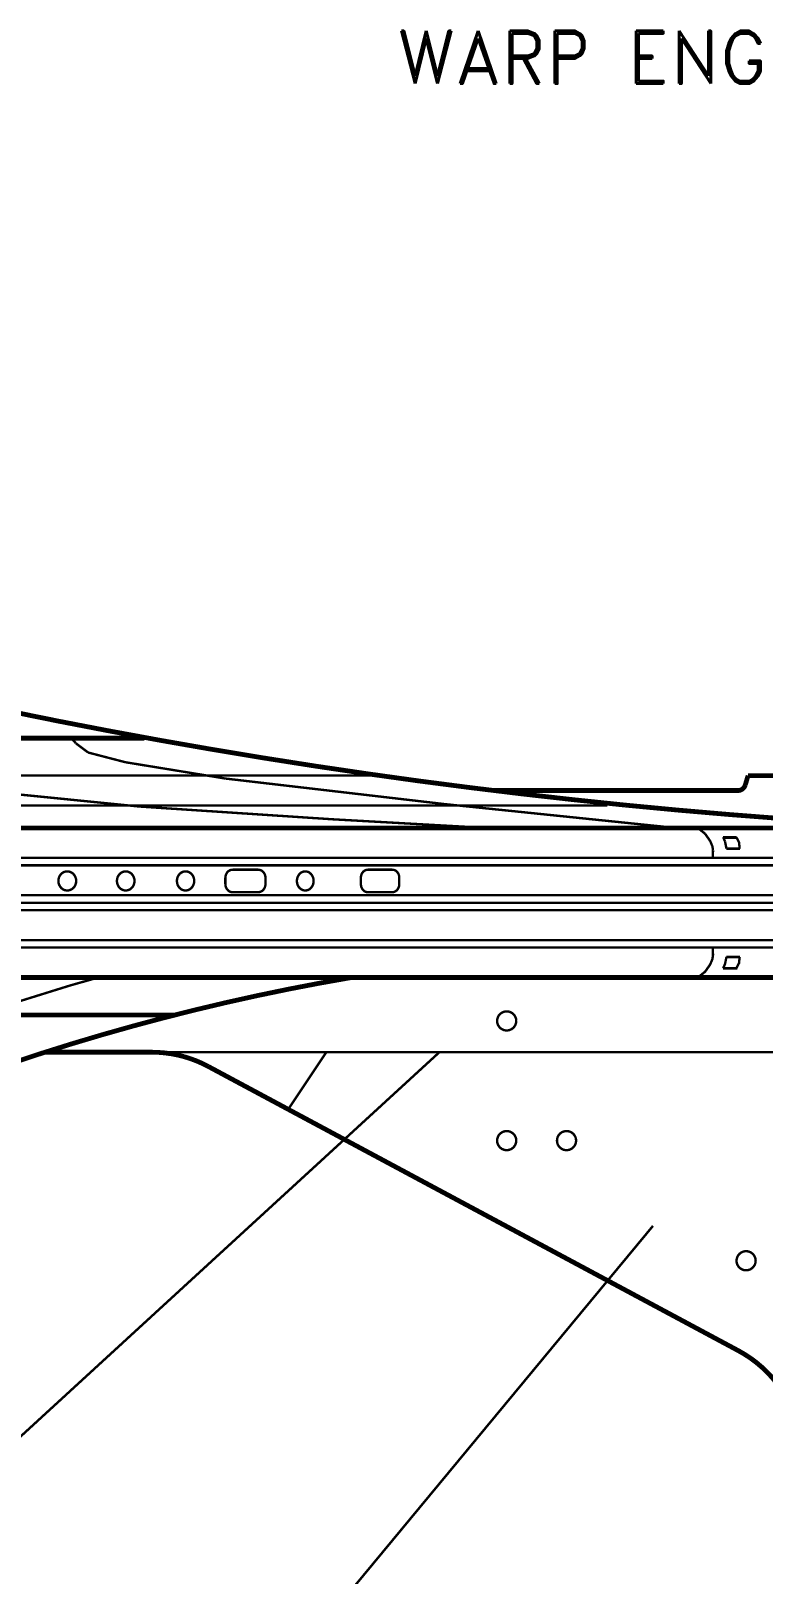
# Model space of a CAD drawing. Extents: x 0.8 to 42.3, y -0.1 to 32.5.
# Drawn here: x 23.71 to 25.673, y 7.363 to 11.499 of the extents above; entities that cross this region are included whole.
import ezdxf

# ---------------------------------------------------------------- set-up
doc = ezdxf.new("R2010")
doc.units = 0
doc.layers.add('SIDE', color=7, linetype='CONTINUOUS')
doc.styles.add('ROMANS', font='ROMAND')

msp = doc.modelspace()

# ---------------------------------------------------------------- linework, layer by layer
at = {"layer": 'SIDE'}
for points, const_width in [([(25.305, 9.4241), (25.166, 9.4386), (25.027, 9.4542), (24.8881, 9.4711), (24.7495, 9.4891), (24.611, 9.5084), (24.4726, 9.5289), (24.3345, 9.5506), (24.1965, 9.5735), (24.0588, 9.5976), (23.9212, 9.6229), (23.7839, 9.6494), (23.6469, 9.6772), (23.51, 9.7061)], 0.0128), ([(24.0142, 9.6036), (19.6664, 9.6036)], 0.0128), ([(23.8312, 9.5898), (23.8189, 9.6036)], 0.00641), ([(23.864, 9.5652), (23.8312, 9.5898)], 0.00641), ([(23.864, 9.5652), (23.9637, 9.5392)], 0.00641), ([(23.9637, 9.5392), (24.2314, 9.4955)], 0.00641), ([(24.6674, 9.5034), (19.0843, 9.5034)], 0.00641), ([(24.5183, 9.3863), (24.002, 9.4204), (23.6332, 9.4573), (23.3409, 9.5078)], 0.00641), ([(24.2314, 9.4955), (24.8174, 9.4272)], 0.00641), ([(25.6246, 9.4779), (25.6235, 9.4752), (25.6221, 9.4727), (25.6204, 9.4703), (25.6183, 9.4683), (25.616, 9.4665), (25.6134, 9.4652), (25.6107, 9.4641), (25.6078, 9.4635), (25.6049, 9.4633)], 0.0128), ([(25.6246, 9.4779), (25.6322, 9.5034)], 0.0128), ([(27.5941, 9.5034), (25.6322, 9.5034)], 0.0128), ([(24.8174, 9.4272), (25.4383, 9.3631)], 0.00641), ([(25.6049, 9.4633), (24.9524, 9.4633)], 0.0128), ([(25.305, 9.4241), (25.4443, 9.4109), (25.5836, 9.3989), (25.723, 9.3881), (25.8625, 9.3785), (26.0022, 9.3702), (26.1418, 9.363)], 0.0128), ([(25.1741, 9.4232), (18.3569, 9.4232)], 0.00641), ([(25.2554, 9.4232), (18.4382, 9.4232)], 0.00641), ([(24.5183, 9.3863), (24.9334, 9.363)], 0.00641), ([(17.4704, 9.363), (26.1418, 9.363)], 0.0128), ([(25.5171, 9.3475), (25.4977, 9.363)], 0.00641), ([(25.5171, 9.3475), (25.5307, 9.328), (25.5367, 9.3136), (25.5383, 9.3025)], 0.00641), ([(25.5706, 9.3263), (25.5654, 9.3383)], 0.00641), ([(25.602, 9.3383), (25.5654, 9.3383)], 0.00641), ([(25.5654, 9.3371), (25.602, 9.3371)], 0.00641), ([(25.5706, 9.3263), (25.5743, 9.3076)], 0.00641), ([(25.5743, 9.3076), (25.6109, 9.3076)], 0.00641), ([(25.6097, 9.3076), (25.6079, 9.3246), (25.6007, 9.3383)], 0.00641), ([(16.3333, 9.2829), (27.295, 9.2829)], 0.00641), ([(16.3383, 9.2628), (27.289, 9.2628)], 0.00641), ([(25.5383, 9.3025), (25.5375, 9.2829)], 0.00641), ([(23.8318, 9.2211), (23.8313, 9.2264), (23.8298, 9.2315), (23.8273, 9.2361), (23.824, 9.2401), (23.8199, 9.2433), (23.8154, 9.2455), (23.8105, 9.2466), (23.8055, 9.2466), (23.8006, 9.2455), (23.796, 9.2433), (23.792, 9.2401), (23.7887, 9.2361), (23.7862, 9.2315), (23.7846, 9.2264), (23.7841, 9.2211), (23.7846, 9.2157), (23.7862, 9.2106), (23.7887, 9.206), (23.792, 9.202), (23.796, 9.1988), (23.8006, 9.1967), (23.8055, 9.1955), (23.8105, 9.1955), (23.8154, 9.1967), (23.8199, 9.1988), (23.824, 9.202), (23.8273, 9.206), (23.8298, 9.2106), (23.8313, 9.2157), (23.8318, 9.2211)], 0.00641), ([(23.8318, 9.2211), (23.8313, 9.2264), (23.8298, 9.2315), (23.8273, 9.2361), (23.824, 9.2401), (23.8199, 9.2433), (23.8154, 9.2455), (23.8105, 9.2466), (23.8055, 9.2466), (23.8006, 9.2455), (23.796, 9.2433), (23.792, 9.2401), (23.7887, 9.2361), (23.7862, 9.2315), (23.7846, 9.2264), (23.7841, 9.2211), (23.7846, 9.2157), (23.7862, 9.2106), (23.7887, 9.206), (23.792, 9.202), (23.796, 9.1988), (23.8006, 9.1967), (23.8055, 9.1955), (23.8105, 9.1955), (23.8154, 9.1967), (23.8199, 9.1988), (23.824, 9.202), (23.8273, 9.206), (23.8298, 9.2106), (23.8313, 9.2157), (23.8318, 9.2211)], 0.00641), ([(23.8318, 9.2211), (23.8313, 9.2264), (23.8298, 9.2315), (23.8273, 9.2361), (23.824, 9.2401), (23.8199, 9.2433), (23.8154, 9.2455), (23.8105, 9.2466), (23.8055, 9.2466), (23.8006, 9.2455), (23.796, 9.2433), (23.792, 9.2401), (23.7887, 9.2361), (23.7862, 9.2315), (23.7846, 9.2264), (23.7841, 9.2211), (23.7846, 9.2157), (23.7862, 9.2106), (23.7887, 9.206), (23.792, 9.202), (23.796, 9.1988), (23.8006, 9.1967), (23.8055, 9.1955), (23.8105, 9.1955), (23.8154, 9.1967), (23.8199, 9.1988), (23.824, 9.202), (23.8273, 9.206), (23.8298, 9.2106), (23.8313, 9.2157), (23.8318, 9.2211)], 0.00641), ([(23.8318, 9.2211), (23.8313, 9.2264), (23.8298, 9.2315), (23.8273, 9.2361), (23.824, 9.2401), (23.8199, 9.2433), (23.8154, 9.2455), (23.8105, 9.2466), (23.8055, 9.2466), (23.8006, 9.2455), (23.796, 9.2433), (23.792, 9.2401), (23.7887, 9.2361), (23.7862, 9.2315), (23.7846, 9.2264), (23.7841, 9.2211), (23.7846, 9.2157), (23.7862, 9.2106), (23.7887, 9.206), (23.792, 9.202), (23.796, 9.1988), (23.8006, 9.1967), (23.8055, 9.1955), (23.8105, 9.1955), (23.8154, 9.1967), (23.8199, 9.1988), (23.824, 9.202), (23.8273, 9.206), (23.8298, 9.2106), (23.8313, 9.2157), (23.8318, 9.2211)], 0.00641), ([(23.9718, 9.2455), (23.967, 9.2466), (23.962, 9.2466), (23.9572, 9.2455), (23.9527, 9.2433), (23.9487, 9.2401), (23.9455, 9.2361), (23.943, 9.2315), (23.9415, 9.2264), (23.9409, 9.2211), (23.9415, 9.2157), (23.943, 9.2106), (23.9455, 9.206), (23.9487, 9.202), (23.9527, 9.1988), (23.9572, 9.1967), (23.962, 9.1955), (23.967, 9.1955), (23.9718, 9.1967), (23.9763, 9.1988), (23.9803, 9.202), (23.9836, 9.206), (23.986, 9.2106), (23.9876, 9.2157), (23.9881, 9.2211)], 0.00641), ([(23.9881, 9.2211), (23.9876, 9.2264), (23.986, 9.2315), (23.9836, 9.2361), (23.9803, 9.2401), (23.9763, 9.2433), (23.9718, 9.2455), (23.967, 9.2466), (23.962, 9.2466), (23.9572, 9.2455), (23.9527, 9.2433), (23.9487, 9.2401), (23.9455, 9.2361), (23.943, 9.2315), (23.9415, 9.2264), (23.9409, 9.2211), (23.9415, 9.2157), (23.943, 9.2106), (23.9455, 9.206), (23.9487, 9.202), (23.9527, 9.1988), (23.9572, 9.1967), (23.962, 9.1955), (23.967, 9.1955), (23.9718, 9.1967), (23.9763, 9.1988), (23.9803, 9.202), (23.9836, 9.206), (23.986, 9.2106), (23.9876, 9.2157), (23.9881, 9.2211)], 0.00641), ([(23.9881, 9.2211), (23.9876, 9.2264), (23.986, 9.2315), (23.9836, 9.2361), (23.9803, 9.2401), (23.9763, 9.2433), (23.9718, 9.2455), (23.967, 9.2466), (23.962, 9.2466), (23.9572, 9.2455), (23.9527, 9.2433), (23.9487, 9.2401), (23.9455, 9.2361), (23.943, 9.2315), (23.9415, 9.2264), (23.9409, 9.2211), (23.9415, 9.2157), (23.943, 9.2106), (23.9455, 9.206), (23.9487, 9.202), (23.9527, 9.1988), (23.9572, 9.1967), (23.962, 9.1955), (23.967, 9.1955), (23.9718, 9.1967), (23.9763, 9.1988), (23.9803, 9.202), (23.9836, 9.206), (23.986, 9.2106), (23.9876, 9.2157), (23.9881, 9.2211)], 0.00641), ([(23.9881, 9.2211), (23.9876, 9.2264), (23.986, 9.2315), (23.9836, 9.2361), (23.9803, 9.2401), (23.9763, 9.2433), (23.9718, 9.2455), (23.967, 9.2466), (23.962, 9.2466), (23.9572, 9.2455), (23.9527, 9.2433), (23.9487, 9.2401), (23.9455, 9.2361), (23.943, 9.2315), (23.9415, 9.2264), (23.9409, 9.2211), (23.9415, 9.2157), (23.943, 9.2106), (23.9455, 9.206), (23.9487, 9.202), (23.9527, 9.1988), (23.9572, 9.1967), (23.962, 9.1955), (23.967, 9.1955), (23.9718, 9.1967), (23.9763, 9.1988), (23.9803, 9.202), (23.9836, 9.206), (23.986, 9.2106), (23.9876, 9.2157), (23.9881, 9.2211)], 0.00641), ([(23.9718, 9.2455), (23.9763, 9.2433), (23.9803, 9.2401), (23.9836, 9.2361), (23.986, 9.2315), (23.9876, 9.2264), (23.9881, 9.2211)], 0.00641), ([(24.1321, 9.2455), (24.1273, 9.2466), (24.1224, 9.2466), (24.1177, 9.2455), (24.1133, 9.2433), (24.1093, 9.2401), (24.1061, 9.2361), (24.1037, 9.2315), (24.1022, 9.2264), (24.1017, 9.2211), (24.1022, 9.2157), (24.1037, 9.2106), (24.1061, 9.206), (24.1093, 9.202), (24.1133, 9.1988), (24.1177, 9.1967), (24.1224, 9.1955), (24.1273, 9.1955), (24.1321, 9.1967), (24.1365, 9.1988), (24.1404, 9.202), (24.1437, 9.206), (24.1461, 9.2106), (24.1476, 9.2157), (24.1481, 9.2211)], 0.00641), ([(24.1481, 9.2211), (24.1476, 9.2264), (24.1461, 9.2315), (24.1437, 9.2361), (24.1404, 9.2401), (24.1365, 9.2433), (24.1321, 9.2455), (24.1273, 9.2466), (24.1224, 9.2466), (24.1177, 9.2455), (24.1133, 9.2433), (24.1093, 9.2401), (24.1061, 9.2361), (24.1037, 9.2315), (24.1022, 9.2264), (24.1017, 9.2211), (24.1022, 9.2157), (24.1037, 9.2106), (24.1061, 9.206), (24.1093, 9.202), (24.1133, 9.1988), (24.1177, 9.1967), (24.1224, 9.1955), (24.1273, 9.1955), (24.1321, 9.1967), (24.1365, 9.1988), (24.1404, 9.202), (24.1437, 9.206), (24.1461, 9.2106), (24.1476, 9.2157), (24.1481, 9.2211)], 0.00641), ([(24.1481, 9.2211), (24.1476, 9.2264), (24.1461, 9.2315), (24.1437, 9.2361), (24.1404, 9.2401), (24.1365, 9.2433), (24.1321, 9.2455), (24.1273, 9.2466), (24.1224, 9.2466), (24.1177, 9.2455), (24.1133, 9.2433), (24.1093, 9.2401), (24.1061, 9.2361), (24.1037, 9.2315), (24.1022, 9.2264), (24.1017, 9.2211), (24.1022, 9.2157), (24.1037, 9.2106), (24.1061, 9.206), (24.1093, 9.202), (24.1133, 9.1988), (24.1177, 9.1967), (24.1224, 9.1955), (24.1273, 9.1955), (24.1321, 9.1967), (24.1365, 9.1988), (24.1404, 9.202), (24.1437, 9.206), (24.1461, 9.2106), (24.1476, 9.2157), (24.1481, 9.2211)], 0.00641), ([(24.1481, 9.2211), (24.1476, 9.2264), (24.1461, 9.2315), (24.1437, 9.2361), (24.1404, 9.2401), (24.1365, 9.2433), (24.1321, 9.2455), (24.1273, 9.2466), (24.1224, 9.2466), (24.1177, 9.2455), (24.1133, 9.2433), (24.1093, 9.2401), (24.1061, 9.2361), (24.1037, 9.2315), (24.1022, 9.2264), (24.1017, 9.2211), (24.1022, 9.2157), (24.1037, 9.2106), (24.1061, 9.206), (24.1093, 9.202), (24.1133, 9.1988), (24.1177, 9.1967), (24.1224, 9.1955), (24.1273, 9.1955), (24.1321, 9.1967), (24.1365, 9.1988), (24.1404, 9.202), (24.1437, 9.206), (24.1461, 9.2106), (24.1476, 9.2157), (24.1481, 9.2211)], 0.00641), ([(24.1321, 9.2455), (24.1365, 9.2433), (24.1404, 9.2401), (24.1437, 9.2361), (24.1461, 9.2315), (24.1476, 9.2264), (24.1481, 9.2211)], 0.00641), ([(24.2342, 9.2403), (24.2327, 9.2369), (24.2319, 9.2332), (24.2315, 9.2294)], 0.00641), ([(24.2342, 9.2403), (24.2327, 9.2369), (24.2319, 9.2332), (24.2315, 9.2294)], 0.00641), ([(24.2342, 9.2403), (24.2327, 9.2369), (24.2319, 9.2332), (24.2315, 9.2294)], 0.00641), ([(24.2342, 9.2403), (24.2327, 9.2369), (24.2319, 9.2332), (24.2315, 9.2294)], 0.00641), ([(24.2315, 9.2294), (24.2315, 9.2127)], 0.00641), ([(24.2315, 9.2127), (24.2315, 9.2294)], 0.00641), ([(24.2315, 9.2127), (24.2315, 9.2294)], 0.00641), ([(24.2315, 9.2127), (24.2315, 9.2294)], 0.00641), ([(24.2342, 9.2403), (24.2361, 9.2434), (24.2385, 9.2461), (24.2413, 9.2483), (24.2443, 9.2499), (24.2476, 9.2509), (24.251, 9.2512)], 0.00641), ([(24.2342, 9.2403), (24.2361, 9.2434), (24.2385, 9.2461), (24.2413, 9.2483), (24.2443, 9.2499), (24.2476, 9.2509), (24.251, 9.2512)], 0.00641), ([(24.2342, 9.2403), (24.2361, 9.2434), (24.2385, 9.2461), (24.2413, 9.2483), (24.2443, 9.2499), (24.2476, 9.2509), (24.251, 9.2512)], 0.00641), ([(24.2342, 9.2403), (24.2361, 9.2434), (24.2385, 9.2461), (24.2413, 9.2483), (24.2443, 9.2499), (24.2476, 9.2509), (24.251, 9.2512)], 0.00641), ([(24.339, 9.2294), (24.3387, 9.2332), (24.3378, 9.2369), (24.3364, 9.2403), (24.3344, 9.2434), (24.332, 9.2461), (24.3293, 9.2483), (24.3262, 9.2499), (24.3229, 9.2509), (24.3195, 9.2512), (24.251, 9.2512)], 0.00641), ([(24.251, 9.2512), (24.3195, 9.2512)], 0.00641), ([(24.251, 9.2512), (24.3195, 9.2512)], 0.00641), ([(24.251, 9.2512), (24.3195, 9.2512)], 0.00641), ([(24.3293, 9.2483), (24.3262, 9.2499), (24.3229, 9.2509), (24.3195, 9.2512)], 0.00641), ([(24.3293, 9.2483), (24.3262, 9.2499), (24.3229, 9.2509), (24.3195, 9.2512)], 0.00641), ([(24.3293, 9.2483), (24.3262, 9.2499), (24.3229, 9.2509), (24.3195, 9.2512)], 0.00641), ([(24.3293, 9.2483), (24.332, 9.2461), (24.3344, 9.2434), (24.3364, 9.2403), (24.3378, 9.2369), (24.3387, 9.2332), (24.339, 9.2294)], 0.00641), ([(24.3293, 9.2483), (24.332, 9.2461), (24.3344, 9.2434), (24.3364, 9.2403), (24.3378, 9.2369), (24.3387, 9.2332), (24.339, 9.2294)], 0.00641), ([(24.3293, 9.2483), (24.332, 9.2461), (24.3344, 9.2434), (24.3364, 9.2403), (24.3378, 9.2369), (24.3387, 9.2332), (24.339, 9.2294)], 0.00641), ([(24.339, 9.2127), (24.339, 9.2294)], 0.00641), ([(24.339, 9.2294), (24.339, 9.2127)], 0.00641), ([(24.339, 9.2294), (24.339, 9.2127)], 0.00641), ([(24.339, 9.2294), (24.339, 9.2127)], 0.00641), ([(24.4681, 9.2211), (24.4676, 9.2264), (24.4662, 9.2315), (24.4638, 9.2361), (24.4607, 9.2401), (24.4569, 9.2433), (24.4526, 9.2455), (24.448, 9.2466), (24.4433, 9.2466), (24.4387, 9.2455), (24.4344, 9.2433), (24.4306, 9.2401), (24.4275, 9.2361), (24.4251, 9.2315), (24.4237, 9.2264), (24.4232, 9.2211), (24.4237, 9.2157), (24.4251, 9.2106), (24.4275, 9.206), (24.4306, 9.202), (24.4344, 9.1988), (24.4387, 9.1967), (24.4433, 9.1955), (24.448, 9.1955), (24.4526, 9.1967), (24.4569, 9.1988), (24.4607, 9.202), (24.4638, 9.206), (24.4662, 9.2106), (24.4676, 9.2157), (24.4681, 9.2211)], 0.00641), ([(24.4681, 9.2211), (24.4676, 9.2264), (24.4662, 9.2315), (24.4638, 9.2361), (24.4607, 9.2401), (24.4569, 9.2433), (24.4526, 9.2455), (24.448, 9.2466), (24.4433, 9.2466), (24.4387, 9.2455), (24.4344, 9.2433), (24.4306, 9.2401), (24.4275, 9.2361), (24.4251, 9.2315), (24.4237, 9.2264), (24.4232, 9.2211), (24.4237, 9.2157), (24.4251, 9.2106), (24.4275, 9.206), (24.4306, 9.202), (24.4344, 9.1988), (24.4387, 9.1967), (24.4433, 9.1955), (24.448, 9.1955), (24.4526, 9.1967), (24.4569, 9.1988), (24.4607, 9.202), (24.4638, 9.206), (24.4662, 9.2106), (24.4676, 9.2157), (24.4681, 9.2211)], 0.00641), ([(24.4681, 9.2211), (24.4676, 9.2264), (24.4662, 9.2315), (24.4638, 9.2361), (24.4607, 9.2401), (24.4569, 9.2433), (24.4526, 9.2455), (24.448, 9.2466), (24.4433, 9.2466), (24.4387, 9.2455), (24.4344, 9.2433), (24.4306, 9.2401), (24.4275, 9.2361), (24.4251, 9.2315), (24.4237, 9.2264), (24.4232, 9.2211), (24.4237, 9.2157), (24.4251, 9.2106), (24.4275, 9.206), (24.4306, 9.202), (24.4344, 9.1988), (24.4387, 9.1967), (24.4433, 9.1955), (24.448, 9.1955), (24.4526, 9.1967), (24.4569, 9.1988), (24.4607, 9.202), (24.4638, 9.206), (24.4662, 9.2106), (24.4676, 9.2157), (24.4681, 9.2211)], 0.00641), ([(24.4681, 9.2211), (24.4676, 9.2264), (24.4662, 9.2315), (24.4638, 9.2361), (24.4607, 9.2401), (24.4569, 9.2433), (24.4526, 9.2455), (24.448, 9.2466), (24.4433, 9.2466), (24.4387, 9.2455), (24.4344, 9.2433), (24.4306, 9.2401), (24.4275, 9.2361), (24.4251, 9.2315), (24.4237, 9.2264), (24.4232, 9.2211), (24.4237, 9.2157), (24.4251, 9.2106), (24.4275, 9.206), (24.4306, 9.202), (24.4344, 9.1988), (24.4387, 9.1967), (24.4433, 9.1955), (24.448, 9.1955), (24.4526, 9.1967), (24.4569, 9.1988), (24.4607, 9.202), (24.4638, 9.206), (24.4662, 9.2106), (24.4676, 9.2157), (24.4681, 9.2211)], 0.00641), ([(24.5972, 9.2403), (24.5958, 9.2369), (24.595, 9.2332), (24.5947, 9.2294)], 0.00641), ([(24.5972, 9.2403), (24.5958, 9.2369), (24.595, 9.2332), (24.5947, 9.2294), (24.5947, 9.2127)], 0.00641), ([(24.5972, 9.2403), (24.5958, 9.2369), (24.595, 9.2332), (24.5947, 9.2294), (24.5947, 9.2127)], 0.00641), ([(24.5972, 9.2403), (24.5958, 9.2369), (24.595, 9.2332), (24.5947, 9.2294), (24.5947, 9.2127)], 0.00641), ([(24.5947, 9.2127), (24.5947, 9.2294)], 0.00641), ([(24.5972, 9.2403), (24.599, 9.2434), (24.6013, 9.2461), (24.604, 9.2483), (24.6069, 9.2499), (24.6101, 9.2509), (24.6133, 9.2512)], 0.00641), ([(24.5972, 9.2403), (24.599, 9.2434), (24.6013, 9.2461), (24.604, 9.2483), (24.6069, 9.2499), (24.6101, 9.2509), (24.6133, 9.2512)], 0.00641), ([(24.5972, 9.2403), (24.599, 9.2434), (24.6013, 9.2461), (24.604, 9.2483), (24.6069, 9.2499), (24.6101, 9.2509), (24.6133, 9.2512)], 0.00641), ([(24.5972, 9.2403), (24.599, 9.2434), (24.6013, 9.2461), (24.604, 9.2483), (24.6069, 9.2499), (24.6101, 9.2509), (24.6133, 9.2512)], 0.00641), ([(24.679, 9.2512), (24.6133, 9.2512)], 0.00641), ([(24.6133, 9.2512), (24.679, 9.2512)], 0.00641), ([(24.6133, 9.2512), (24.679, 9.2512)], 0.00641), ([(24.6133, 9.2512), (24.679, 9.2512)], 0.00641), ([(24.6976, 9.2294), (24.6974, 9.2332), (24.6965, 9.2369), (24.6951, 9.2403), (24.6933, 9.2434), (24.691, 9.2461), (24.6883, 9.2483), (24.6854, 9.2499), (24.6823, 9.2509), (24.679, 9.2512)], 0.00641), ([(24.6976, 9.2294), (24.6974, 9.2332), (24.6965, 9.2369), (24.6951, 9.2403), (24.6933, 9.2434), (24.691, 9.2461), (24.6883, 9.2483), (24.6854, 9.2499), (24.6823, 9.2509), (24.679, 9.2512)], 0.00641), ([(24.6976, 9.2294), (24.6974, 9.2332), (24.6965, 9.2369), (24.6951, 9.2403), (24.6933, 9.2434), (24.691, 9.2461), (24.6883, 9.2483), (24.6854, 9.2499), (24.6823, 9.2509), (24.679, 9.2512)], 0.00641), ([(24.6883, 9.2483), (24.6854, 9.2499), (24.6823, 9.2509), (24.679, 9.2512)], 0.00641), ([(24.6883, 9.2483), (24.691, 9.2461), (24.6933, 9.2434), (24.6951, 9.2403), (24.6965, 9.2369), (24.6974, 9.2332), (24.6976, 9.2294)], 0.00641), ([(24.6976, 9.2294), (24.6976, 9.2127)], 0.00641), ([(24.6976, 9.2127), (24.6976, 9.2294)], 0.00641), ([(24.6976, 9.2127), (24.6976, 9.2294)], 0.00641), ([(24.6976, 9.2127), (24.6976, 9.2294)], 0.00641), ([(22.0267, 9.1827), (27.2649, 9.1827)], 0.00641), ([(24.2315, 9.2127), (24.2319, 9.2089), (24.2327, 9.2053), (24.2342, 9.2018), (24.2361, 9.1987), (24.2385, 9.196), (24.2413, 9.1938), (24.2443, 9.1922), (24.2476, 9.1912), (24.251, 9.1909)], 0.00641), ([(24.2315, 9.2127), (24.2319, 9.2089), (24.2327, 9.2053), (24.2342, 9.2018), (24.2361, 9.1987), (24.2385, 9.196), (24.2413, 9.1938), (24.2443, 9.1922), (24.2476, 9.1912), (24.251, 9.1909)], 0.00641), ([(24.2413, 9.1938), (24.2385, 9.196), (24.2361, 9.1987), (24.2342, 9.2018), (24.2327, 9.2053), (24.2319, 9.2089), (24.2315, 9.2127)], 0.00641), ([(24.2413, 9.1938), (24.2385, 9.196), (24.2361, 9.1987), (24.2342, 9.2018), (24.2327, 9.2053), (24.2319, 9.2089), (24.2315, 9.2127)], 0.00641), ([(24.2413, 9.1938), (24.2443, 9.1922), (24.2476, 9.1912), (24.251, 9.1909)], 0.00641), ([(24.2413, 9.1938), (24.2443, 9.1922), (24.2476, 9.1912), (24.251, 9.1909)], 0.00641), ([(24.251, 9.1909), (24.3195, 9.1909)], 0.00641), ([(24.3195, 9.1909), (24.251, 9.1909)], 0.00641), ([(24.3195, 9.1909), (24.251, 9.1909)], 0.00641), ([(24.3195, 9.1909), (24.251, 9.1909)], 0.00641), ([(24.3195, 9.1909), (24.3229, 9.1912), (24.3262, 9.1922), (24.3293, 9.1938), (24.332, 9.196), (24.3344, 9.1987), (24.3364, 9.2018), (24.3378, 9.2053), (24.3387, 9.2089), (24.339, 9.2127)], 0.00641), ([(24.3364, 9.2018), (24.3344, 9.1987), (24.332, 9.196), (24.3293, 9.1938), (24.3262, 9.1922), (24.3229, 9.1912), (24.3195, 9.1909)], 0.00641), ([(24.3364, 9.2018), (24.3344, 9.1987), (24.332, 9.196), (24.3293, 9.1938), (24.3262, 9.1922), (24.3229, 9.1912), (24.3195, 9.1909)], 0.00641), ([(24.3364, 9.2018), (24.3344, 9.1987), (24.332, 9.196), (24.3293, 9.1938), (24.3262, 9.1922), (24.3229, 9.1912), (24.3195, 9.1909)], 0.00641), ([(24.3364, 9.2018), (24.3378, 9.2053), (24.3387, 9.2089), (24.339, 9.2127)], 0.00641), ([(24.3364, 9.2018), (24.3378, 9.2053), (24.3387, 9.2089), (24.339, 9.2127)], 0.00641), ([(24.3364, 9.2018), (24.3378, 9.2053), (24.3387, 9.2089), (24.339, 9.2127)], 0.00641), ([(24.5947, 9.2127), (24.595, 9.2089), (24.5958, 9.2053), (24.5972, 9.2018), (24.599, 9.1987), (24.6013, 9.196), (24.604, 9.1938), (24.6069, 9.1922), (24.6101, 9.1912), (24.6133, 9.1909)], 0.00641), ([(24.604, 9.1938), (24.6013, 9.196), (24.599, 9.1987), (24.5972, 9.2018), (24.5958, 9.2053), (24.595, 9.2089), (24.5947, 9.2127)], 0.00641), ([(24.604, 9.1938), (24.6013, 9.196), (24.599, 9.1987), (24.5972, 9.2018), (24.5958, 9.2053), (24.595, 9.2089), (24.5947, 9.2127)], 0.00641), ([(24.604, 9.1938), (24.6013, 9.196), (24.599, 9.1987), (24.5972, 9.2018), (24.5958, 9.2053), (24.595, 9.2089), (24.5947, 9.2127)], 0.00641), ([(24.604, 9.1938), (24.6069, 9.1922), (24.6101, 9.1912), (24.6133, 9.1909)], 0.00641), ([(24.604, 9.1938), (24.6069, 9.1922), (24.6101, 9.1912), (24.6133, 9.1909)], 0.00641), ([(24.604, 9.1938), (24.6069, 9.1922), (24.6101, 9.1912), (24.6133, 9.1909)], 0.00641), ([(24.6133, 9.1909), (24.679, 9.1909)], 0.00641), ([(24.679, 9.1909), (24.6133, 9.1909)], 0.00641), ([(24.679, 9.1909), (24.6133, 9.1909)], 0.00641), ([(24.679, 9.1909), (24.6133, 9.1909)], 0.00641), ([(24.679, 9.1909), (24.6823, 9.1912), (24.6854, 9.1922), (24.6883, 9.1938), (24.691, 9.196), (24.6933, 9.1987), (24.6951, 9.2018), (24.6965, 9.2053), (24.6974, 9.2089), (24.6976, 9.2127)], 0.00641), ([(24.6951, 9.2018), (24.6933, 9.1987), (24.691, 9.196), (24.6883, 9.1938), (24.6854, 9.1922), (24.6823, 9.1912), (24.679, 9.1909)], 0.00641), ([(24.6951, 9.2018), (24.6933, 9.1987), (24.691, 9.196), (24.6883, 9.1938), (24.6854, 9.1922), (24.6823, 9.1912), (24.679, 9.1909)], 0.00641), ([(24.6951, 9.2018), (24.6933, 9.1987), (24.691, 9.196), (24.6883, 9.1938), (24.6854, 9.1922), (24.6823, 9.1912), (24.679, 9.1909)], 0.00641), ([(24.6951, 9.2018), (24.6965, 9.2053), (24.6974, 9.2089), (24.6976, 9.2127)], 0.00641), ([(24.6951, 9.2018), (24.6965, 9.2053), (24.6974, 9.2089), (24.6976, 9.2127)], 0.00641), ([(24.6951, 9.2018), (24.6965, 9.2053), (24.6974, 9.2089), (24.6976, 9.2127)], 0.00641), ([(27.2607, 9.1626), (22.0267, 9.1626)], 0.00641), ([(27.2631, 9.1426), (22.0267, 9.1426)], 0.00641), ([(22.0267, 9.1426), (27.2589, 9.1426)], 0.00641), ([(16.3896, 9.0624), (27.2969, 9.0624)], 0.00641), ([(27.3, 9.0424), (16.401, 9.0424)], 0.00641), ([(25.5375, 9.0424), (25.5383, 9.0228), (25.5367, 9.0117), (25.5307, 8.9973), (25.5171, 8.9778), (25.4977, 8.9622)], 0.00641), ([(25.5743, 9.0177), (25.5706, 8.999), (25.5654, 8.9869)], 0.00641), ([(25.6109, 9.0177), (25.5743, 9.0177)], 0.00641), ([(25.6109, 9.0165), (25.5743, 9.0165)], 0.00641), ([(25.6007, 8.9869), (25.6079, 9.0007), (25.6097, 9.0177)], 0.00641), ([(25.5654, 8.9869), (25.602, 8.9869)], 0.00641), ([(25.6033, 8.9869), (25.5667, 8.9869)], 0.00641), ([(24.5694, 8.9622), (19.0429, 8.9622)], 0.0128), ([(23.2283, 8.7062), (23.3324, 8.7566), (23.4878, 8.8292), (23.6825, 8.8994), (23.8166, 8.9412), (23.891, 8.9622)], 0.00641), ([(24.0667, 8.8542), (24.1498, 8.8752), (24.2332, 8.895), (24.3169, 8.9136), (24.4008, 8.931), (24.485, 8.9472), (24.5694, 8.9622)], 0.0128), ([(27.2199, 8.9622), (24.5694, 8.9622)], 0.0128), ([(24.097, 8.862), (19.5152, 8.862)], 0.0128), ([(24.0667, 8.8542), (23.9839, 8.8321), (23.9015, 8.8088), (23.8193, 8.7843), (23.7375, 8.7586), (23.6561, 8.7318), (23.5751, 8.7038), (23.4945, 8.6746), (23.4143, 8.6444), (23.3346, 8.6129), (23.2553, 8.5804), (23.1765, 8.5467), (23.0982, 8.5119), (23.0204, 8.476), (22.9431, 8.439), (22.8663, 8.4009)], 0.0128), ([(24.9933, 8.8703), (24.9881, 8.8714), (24.9827, 8.8714), (24.9775, 8.8703), (24.9726, 8.8681), (24.9682, 8.865), (24.9646, 8.861), (24.962, 8.8563), (24.9603, 8.8512), (24.9597, 8.8459), (24.9603, 8.8405), (24.962, 8.8354), (24.9646, 8.8308), (24.9682, 8.8268), (24.9726, 8.8237), (24.9775, 8.8215), (24.9827, 8.8204), (24.9881, 8.8204), (24.9933, 8.8215), (24.9982, 8.8237), (25.0025, 8.8268), (25.0061, 8.8308), (25.0088, 8.8354), (25.0105, 8.8405), (25.011, 8.8459)], 0.00641), ([(24.9933, 8.8703), (24.9982, 8.8681), (25.0025, 8.865), (25.0061, 8.861), (25.0088, 8.8563), (25.0105, 8.8512), (25.011, 8.8459)], 0.00641), ([(24.1205, 8.7502), (24.1035, 8.7545), (24.0863, 8.7578), (24.0689, 8.7602), (24.0514, 8.7616), (24.0339, 8.7621), (23.7484, 8.7621)], 0.0128), ([(23.506, 7.5698), (24.8051, 8.7621)], 0.00641), ([(24.0339, 8.7621), (26.9985, 8.7621)], 0.00641), ([(24.1205, 8.7502), (24.1372, 8.745), (24.1537, 8.7389), (24.1698, 8.7319), (24.1855, 8.724)], 0.0128), ([(25.6066, 7.9619), (24.1855, 8.724)], 0.0128), ([(24.4, 8.609), (24.5022, 8.7621)], 0.00641), ([(25.011, 8.5251), (25.0105, 8.5305), (25.0088, 8.5356), (25.0061, 8.5402), (25.0025, 8.5442), (24.9982, 8.5473), (24.9933, 8.5495), (24.9881, 8.5506), (24.9827, 8.5506), (24.9775, 8.5495), (24.9726, 8.5473), (24.9682, 8.5442), (24.9646, 8.5402), (24.962, 8.5356), (24.9603, 8.5305), (24.9597, 8.5251), (24.9603, 8.5198), (24.962, 8.5147), (24.9646, 8.5101), (24.9682, 8.5061), (24.9726, 8.5029), (24.9775, 8.5007), (24.9827, 8.4996), (24.9881, 8.4996), (24.9933, 8.5007), (24.9982, 8.5029), (25.0025, 8.5061), (25.0061, 8.5101), (25.0088, 8.5147), (25.0105, 8.5198), (25.011, 8.5251)], 0.00641), ([(25.1714, 8.5251), (25.1709, 8.5305), (25.1692, 8.5356), (25.1665, 8.5402), (25.1629, 8.5442), (25.1586, 8.5473), (25.1537, 8.5495), (25.1484, 8.5506), (25.1431, 8.5506), (25.1378, 8.5495), (25.1329, 8.5473), (25.1286, 8.5442), (25.125, 8.5402), (25.1223, 8.5356), (25.1207, 8.5305), (25.1201, 8.5251), (25.1207, 8.5198), (25.1223, 8.5147), (25.125, 8.5101), (25.1286, 8.5061), (25.1329, 8.5029), (25.1378, 8.5007), (25.1431, 8.4996), (25.1484, 8.4996), (25.1537, 8.5007), (25.1586, 8.5029), (25.1629, 8.5061), (25.1665, 8.5101), (25.1692, 8.5147), (25.1709, 8.5198), (25.1714, 8.5251)], 0.00641), ([(24.1056, 6.7612), (25.3774, 8.2966)], 0.00641), ([(25.6525, 8.2031), (25.652, 8.2085), (25.6503, 8.2136), (25.6476, 8.2182), (25.644, 8.2222), (25.6397, 8.2254), (25.6348, 8.2275), (25.6296, 8.2287), (25.6242, 8.2287), (25.619, 8.2275), (25.6141, 8.2254), (25.6097, 8.2222), (25.6061, 8.2182), (25.6035, 8.2136), (25.6018, 8.2085), (25.6012, 8.2031), (25.6018, 8.1978), (25.6035, 8.1927), (25.6061, 8.1881), (25.6097, 8.1841), (25.6141, 8.1809), (25.619, 8.1787), (25.6242, 8.1776), (25.6296, 8.1776), (25.6348, 8.1787), (25.6397, 8.1809), (25.644, 8.1841), (25.6476, 8.1881), (25.6503, 8.1927), (25.652, 8.1978), (25.6525, 8.2031)], 0.00641), ([(25.7552, 7.7921), (25.7479, 7.8099), (25.7396, 7.8272), (25.7302, 7.8439), (25.7198, 7.8601), (25.7085, 7.8757), (25.6963, 7.8905), (25.6832, 7.9046), (25.6693, 7.9178), (25.6546, 7.9302), (25.6393, 7.9417), (25.6232, 7.9523), (25.6066, 7.9619)], 0.0128)]:
    msp.add_lwpolyline(points, dxfattribs=dict(at, const_width=const_width))

# ---------------------------------------------------------------- texts
at = {"layer": 'SIDE', "style": 'ROMANS'}
msp.add_text('WARP ENGINE NACELLE', height=0.14113, dxfattribs=at).set_placement((24.6914, 11.3582))

doc.saveas('drawing.dxf')
